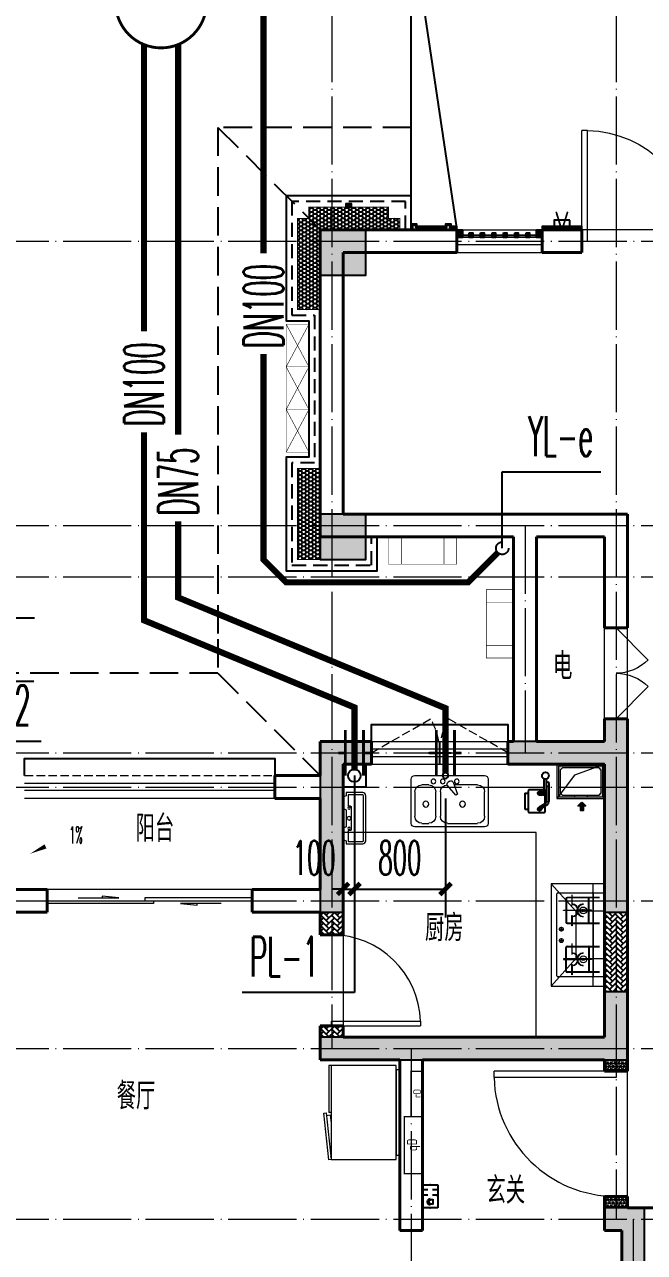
# Model space of a CAD drawing. Extents: x 27938 to 650306, y -92720 to 1524912.
# Drawn here: x 279217 to 284667, y 679264 to 690062 of the extents above; entities that cross this region are included whole.
import ezdxf
from ezdxf.enums import TextEntityAlignment as Align

# ---------------------------------------------------------------- set-up
doc = ezdxf.new("R2010")
doc.units = 0
doc.header["$LTSCALE"] = 1000
doc.header["$MEASUREMENT"] = 0
for name, pattern in [('DASH', [0.35, 0.25, -0.1]), ('DOTE', [2.42, 2, -0.2, 0.02, -0.2]), ('HIDDEN', [0.375, 0.25, -0.125])]:
    doc.linetypes.add(name, pattern=pattern)
for name, color, linetype in [('A-EQPM-MECH', 191, 'Continuous'), ('AH-FURNITURE', 1, 'Continuous'), ('COLUMN', 9, 'Continuous'), ('DIM_废水', 3, 'Continuous'), ('DIM_污水', 3, 'Continuous'), ('DIM_雨水', 3, 'Continuous'), ('DIM_餐饮排水', 3, 'Continuous'), ('EQUIP-安防', 3, 'Continuous'), ('EQUIP_污水', 7, 'Continuous'), ('IP-bath&kitchen-JOHNSON', 4, 'Continuous'), ('PIPE-雨水', 4, 'Y'), ('PIPE-餐饮排水', 41, 'P'), ('PUB_TEXT', 4, 'Continuous'), ('TEXT_雨水', 7, 'Continuous'), ('TEXT_餐饮排水', 7, 'Continuous'), ('TWT_DIM', 3, 'Continuous'), ('VALVE_污水', 7, 'Continuous'), ('VPIPE-雨水', 4, 'DASH'), ('VPIPE-餐饮排水', 41, 'P'), ('保温', 6, 'Continuous'), ('修改标示', 212, 'Continuous'), ('卫生间', 6, 'Continuous'), ('建筑-排气道', 9, 'Continuous'), ('机电标识类', 1, 'Continuous'), ('看线', 251, 'Continuous'), ('立面', 73, 'Continuous'), ('立面-看线', 251, 'Continuous'), ('设备', 253, 'Continuous'), ('铝合金', 144, 'Continuous')]:
    doc.layers.add(name, color=color, linetype=linetype)
for name, color, linetype, lineweight in [('DOTE', 19, 'DOTE', 9), ('EQUIP-消防', 3, 'Continuous', 20), ('LVTRY', 1, 'Continuous', 13), ('PUB_HATCH', 8, 'Continuous', 9), ('WALL', 9, 'Continuous', 40), ('WINDOW', 8, 'Continuous', 15), ('平面-排水沟', 86, 'Continuous', 15), ('平面-栏杆', 135, 'Continuous', 15), ('平面-看线', 45, 'Continuous', 15), ('平面-空调室内机', 176, 'Continuous', 9), ('平面-空调预留孔', 173, 'Continuous', 15), ('空调', 76, 'Continuous', 13), ('立面-洞口示意', 152, 'Continuous', 13)]:
    doc.layers.add(name, color=color, linetype=linetype, lineweight=lineweight)
doc.styles.add('_TCH_DIM', font='SIMPLEX.shx', dxfattribs={"width": 0.6, "oblique": 10, "bigfont": 'hztxt.shx'})
doc.styles.add('_TCH_DIM_T3', font='SIMPLEX.shx', dxfattribs={"width": 0.494118, "bigfont": 'GBCBIG.shx'})
doc.styles.add('_TEL_DIM', font='SIMPLEX', dxfattribs={"width": 0.8, "height": 3.5, "bigfont": 'HZTXT'})
doc.styles.add('_TWT_PIPEDN', font='SIMPLEX.shx', dxfattribs={"width": 0.6, "oblique": 10, "height": 3, "bigfont": 'HZTXT.shx'})
doc.styles.add('_TWT_SERIAL', font='simplex.shx', dxfattribs={"width": 0.6, "oblique": 10, "height": 3, "bigfont": 'aadri.shx'})
doc.styles.add('DIM_FONT', font='SIMPLEX.shx', dxfattribs={"width": 0.56})
doc.styles.get("Standard").update_dxf_attribs({"font": 'gbenor.shx', "bigfont": 'gbcbig.shx'})
doc.styles.add('房间名称', font='TSSDENG', dxfattribs={"width": 0.8, "bigfont": 'HZTXT'})
doc.linetypes.add('P', pattern='A,3,-0.2,["P",Standard,S=0.25,R=0,X=-0.1,Y=-0.115],-0.2', length=3.4)
doc.linetypes.add('Y', pattern='A,3,-0.2,["Y",Standard,S=0.25,R=0,X=-0.1,Y=-0.115],-0.2', length=3.4)
doc.dimstyles.new('_TWT_ARCH&&100', dxfattribs={"dimtxt": 297.5, "dimasz": 100, "dimexe": 250, "dimexo": 300, "dimgap": 126.25, "dimtad": 1, "dimdec": 0, "dimzin": 0, "dimdsep": 46, "dimtxsty": '_TCH_DIM_T3', "dimblk": 'ARCHTICK', "dimcen": 0.09, "dimclrt": 7, "dimazin": 2, "dimtfac": 1, "dimtdec": 0, "dimtix": 1, "dimtmove": 2, "dimatfit": 3, "dimfxl": 1, "dimtolj": 1, "dimtzin": 0, "dimarcsym": 0})

# ---------------------------------------------------------------- blocks, each defined once
blk = doc.blocks.new('rtyg7uyhg')
at = {"layer": 'LVTRY', "color": 0}
for p, q in [((194235, 45489), (193621, 45489)), ((193590, 45458), (193590, 45069)), ((193682, 45407), (193888, 45407)), ((193896, 45430), (193858, 45326)), ((193875, 45316), (193946, 45401)), ((193926, 45440), (193940, 45432)), ((194112, 45407), (194173, 45407)), ((194265, 45069), (194265, 45458)), ((193621, 45131), (193621, 45346)), ((193858, 45326), (193875, 45316)), ((194010, 45346), (194010, 45131)), ((194051, 45131), (194051, 45346)), ((194235, 45346), (194235, 45131)), ((193621, 45039), (194235, 45039)), ((193948, 45069), (193682, 45069)), ((194173, 45069), (194112, 45069))]:
    blk.add_line(p, q, dxfattribs=at)
for centre, radius in [((193866, 45438), 20.5), ((193989, 45438), 20.5), ((194071, 45438), 20.5), ((193815, 45238), 25.6), ((194137, 45238), 25.6)]:
    blk.add_circle(centre, radius, dxfattribs=at)
for centre, radius, start, end in [((193621, 45458), 30.7, 90, 180), ((194235, 45458), 30.7, 360, 90), ((193682, 45346), 61.4, 90, 180), ((193916, 45423), 20.5, 60, 159.4623), ((193930, 45414), 20.5, 320.5377, 60), ((193948, 45346), 61.4, 360, 90), ((194112, 45346), 61.4, 90, 180), ((194173, 45346), 61.4, 360, 90), ((193621, 45069), 30.7, 180, 270), ((193682, 45131), 61.4, 180, 270), ((193948, 45131), 61.4, 270, 360), ((194112, 45131), 61.4, 180, 270), ((194173, 45131), 61.4, 270, 360), ((194235, 45069), 30.7, 270, 360)]:
    blk.add_arc(centre, radius, start, end, dxfattribs=at)
at = {"layer": 'LVTRY', "color": 0, "style": 'DIM_FONT', "width": 0.8, "flags": 9}
for tag in ['YSIZE', 'XSIZE']:
    blk.add_attdef(tag, (193928, 45488), '', height=0.5, rotation=90, dxfattribs=at)
blk = doc.blocks.new('A-Kitchen-7')
at = {"layer": 'LVTRY', "color": 0}
for p, q in [((-519, 780), (-7, 834)), ((-4, 811), (-515, 756)), ((-7, 834), (-4, 811)), ((-515, 756), (-519, 780)), ((515, 756), (-515, 756)), ((-515, 756), (-515, 40)), ((-486, 761), (-485, 756)), ((-29, 767), (-112, 756)), ((-29, 767), (-35, 806)), ((515, 780), (0, 780)), ((0, 756), (0, 780)), ((515, 756), (515, 780)), ((515, 40), (515, 756)), ((-515, 40), (515, 40))]:
    blk.add_line(p, q, dxfattribs=at)
blk.add_lwpolyline([(-469, 40), (-469, 0), (469, 0), (469, 40)], close=True, dxfattribs=at)
blk = doc.blocks.new('A$C60D053AF')
at = {"layer": 'AH-FURNITURE', "color": 0}
for p, q in [((233, -90), (128, -90)), ((193, -71), (328, -71)), ((193, -91), (328, -91)), ((342, -97), (370, -143)), ((356, -83), (384, -129)), ((233, -110), (128, -110)), ((245, -129), (245, -122)), ((265, -129), (265, -122)), ((255, -281), (255, -251)), ((255, -281), (393, -281)), ((393, -281), (393, -251))]:
    blk.add_line(p, q, dxfattribs=at)
for points in [[(170, -68, 1), (170, -94), (193, -94), (193, -68)], [(234, -251), (414, -251, 0.414214), (424, -241), (424, -111, 0.414214), (414, -101), (234, -101, 0.414214), (224, -111), (224, -241, 0.414214)], [(268, -122), (268, -107, 0.414214), (248, -87), (233, -87), (233, -113), (242, -113), (242, -122)], [(242, -152, 1), (268, -152), (268, -129), (242, -129)], [(384, -161, 1), (402, -143), (386, -127), (368, -145)]]:
    blk.add_lwpolyline(points, format="xyb", close=True, dxfattribs=at)
for centre, radius in [((100, -100), 30), ((255, -152), 15), ((255, -152), 10), ((393, -152), 15), ((393, -152), 10)]:
    blk.add_circle(centre, radius, dxfattribs=at)
for radius in [40, 20]:
    blk.add_arc((328, -111), radius, 45, 90, dxfattribs=at)
blk = doc.blocks.new('FRSDFDGDGDRGDR')
at = {"layer": '平面-空调预留孔', "color": 0}
for p, q in [((699612, 775044), (699612, 775441)), ((699619, 775448), (699746, 775448)), ((699746, 775448), (699746, 775355)), ((699720, 775342), (699720, 775143)), ((699727, 775349), (699740, 775349)), ((699727, 775136), (699740, 775136)), ((699746, 775130), (699746, 775037)), ((699746, 775037), (699619, 775037))]:
    blk.add_line(p, q, dxfattribs=at)
blk.add_lwpolyline([(699766, 775167), (699793, 775154), (699793, 775057), (699766, 775044), (699766, 775018), (699619, 775018, -0.414214), (699593, 775044), (699593, 775441, -0.414214), (699619, 775468), (699766, 775468), (699766, 775441), (699793, 775428), (699793, 775332), (699766, 775318)], format="xyb", close=True, dxfattribs=at)
for centre, radius in [((699740, 775332), 10.6), ((699740, 775243), 15.8), ((699740, 775154), 10.6)]:
    blk.add_circle(centre, radius, dxfattribs=at)
for centre, start, end in [((699619, 775441), 90, 180), ((699727, 775342), 90, 180), ((699740, 775355), 270, 360), ((699727, 775143), 180, 270), ((699740, 775130), 0, 90), ((699619, 775044), 180, 270)]:
    blk.add_arc(centre, 6.6, start, end, dxfattribs=at)
blk = doc.blocks.new('*U41')
h = blk.add_hatch(color=0)
h.set_gradient(color1=(0, 0, 255), rotation=180, tint=1)
h.paths.add_polyline_path([(0, 0), (-6.35, -6.35), (-6.35, -2.159), (-15, -2.159), (-15, 2.159), (-6.35, 2.159), (-6.35, 6.35)])
at = {"color": 0, "linetype": 'Continuous'}
blk.add_lwpolyline([(0, 0), (-6.35, -6.35), (-6.35, -2.159), (-15, -2.159), (-15, 2.159), (-6.35, 2.159), (-6.35, 6.35)], close=True, dxfattribs=at)
blk = doc.blocks.new('sgrsefv')
at = {"layer": 'PUB_HATCH'}
blk.add_hatch(color=0, dxfattribs=at).paths.add_polyline_path([(1112933, 840916), (1112933, 840646), (1113073, 840646), (1113073, 840661), (1112968, 840661), (1112948, 840681), (1112948, 840881), (1112968, 840901), (1113288, 840901), (1113308, 840881), (1113308, 840681), (1113288, 840661), (1113183, 840661), (1113183, 840646), (1113323, 840646), (1113323, 840916)])
at = {"layer": 'LVTRY', "color": 0}
for p, q in [((1113073, 840661), (1113073, 840646)), ((1113183, 840661), (1113183, 840646))]:
    blk.add_line(p, q, dxfattribs=at)
for points in [[(1112918, 840931), (1113338, 840931), (1113338, 840631), (1112918, 840631)], [(1112933, 840916), (1113323, 840916), (1113323, 840646), (1112933, 840646)], [(1113288, 840661), (1112968, 840661), (1112948, 840681), (1112948, 840881), (1112968, 840901), (1113288, 840901), (1113308, 840881), (1113308, 840681), (1113288, 840661)]]:
    blk.add_lwpolyline(points, close=True, dxfattribs=at)
at = {"layer": '立面-洞口示意', "color": 0}
blk.add_lwpolyline([(1112918, 840931), (1113182, 840837), (1113338, 840631)], dxfattribs=at)
at = {"layer": '建筑-排气道', "color": 8, "xscale": -5, "yscale": 5, "zscale": 5, "rotation": 270}
blk.add_blockref('*U41', (1113118, 840599), dxfattribs=at)
blk = doc.blocks.new('GDGDGDRGDG')
at = {"layer": 'IP-bath&kitchen-JOHNSON', "color": 0}
blk.add_lwpolyline([(500282, 526348), (500282, 526148), (500082, 526148)], dxfattribs=at)
at = {"layer": 'LVTRY', "color": 0}
for p, q in [((502128, 525056), (501912, 525298)), ((502382, 525298), (501912, 525298)), ((501912, 525298), (501912, 524398)), ((502282, 524398), (502282, 525298)), ((501962, 524488), (501962, 525208)), ((501972, 525218), (502372, 525218)), ((502042, 525168), (502042, 524958)), ((502047, 525168), (502047, 524958)), ((502337, 525178), (502052, 525178)), ((502337, 525173), (502052, 525173)), ((502093, 525198), (502093, 525108)), ((502097, 525198), (502093, 525198)), ((502097, 525108), (502097, 525198)), ((502242, 524958), (502242, 525168)), ((502247, 524958), (502247, 525168)), ((502282, 525208), (502282, 524488)), ((502022, 525066), (502150, 525066)), ((502022, 525061), (502022, 525066)), ((502150, 525061), (502022, 525061)), ((502093, 525108), (502097, 525108)), ((502382, 525056), (502128, 525056)), ((502128, 525056), (502128, 524640)), ((502267, 525066), (502140, 525066)), ((502140, 525066), (502140, 525061)), ((502140, 525061), (502267, 525061)), ((502150, 525066), (502150, 525061)), ((502267, 525061), (502267, 525066)), ((502282, 524640), (502282, 525056)), ((502002, 524879), (502002, 524918)), ((502052, 524953), (502337, 524953)), ((502052, 524948), (502337, 524948)), ((502093, 524928), (502093, 525018)), ((502093, 525018), (502097, 525018)), ((502097, 524928), (502093, 524928)), ((502097, 525018), (502097, 524928)), ((501983, 524898), (502022, 524898)), ((502002, 524779), (502002, 524818)), ((501983, 524798), (502022, 524798)), ((502042, 524528), (502042, 524738)), ((502047, 524528), (502047, 524738)), ((502052, 524748), (502337, 524748)), ((502052, 524743), (502337, 524743)), ((502093, 524768), (502093, 524678)), ((502097, 524768), (502093, 524768)), ((502097, 524678), (502097, 524768)), ((502242, 524738), (502242, 524528)), ((502247, 524738), (502247, 524528)), ((501912, 524398), (502128, 524640)), ((502150, 524636), (502022, 524636)), ((502022, 524636), (502022, 524631)), ((502022, 524631), (502150, 524631)), ((502093, 524678), (502097, 524678)), ((502128, 524640), (502382, 524640)), ((502140, 524631), (502140, 524636)), ((502140, 524636), (502267, 524636)), ((502267, 524631), (502140, 524631)), ((502150, 524631), (502150, 524636)), ((502267, 524636), (502267, 524631)), ((502337, 524523), (502052, 524523)), ((502337, 524518), (502052, 524518)), ((502093, 524498), (502093, 524588)), ((502093, 524588), (502097, 524588)), ((502097, 524498), (502093, 524498)), ((502097, 524588), (502097, 524498)), ((501912, 524398), (502382, 524398)), ((502372, 524478), (501972, 524478))]:
    blk.add_line(p, q, dxfattribs=at)
blk.add_lwpolyline([(501782, 523948), (501782, 525748), (500082, 525748)], dxfattribs=at)
for centre, radius in [((502195, 525063), 29.7), ((502195, 525063), 11.7), ((502002, 524898), 17), ((502002, 524798), 17), ((502195, 524633), 29.7), ((502195, 524633), 11.7)]:
    blk.add_circle(centre, radius, dxfattribs=at)
for centre, radius, start, end in [((501972, 525208), 10, 90, 180), ((502052, 525168), 10, 90, 180), ((502052, 525168), 5, 90, 180), ((502237, 525168), 10, 0, 90), ((502237, 525168), 5, 0, 90), ((502272, 525208), 10, 0, 90), ((502095, 525063), 56.7, 2.2742, 87.7258), ((502095, 525063), 52.2, 2.4704, 87.5296), ((502095, 525063), 56.7, 272.2742, 357.7258), ((502095, 525063), 52.2, 272.4704, 357.5296), ((502195, 525063), 56.7, 92.2742, 177.7258), ((502195, 525063), 56.7, 182.2742, 267.7258), ((502195, 525063), 52.2, 92.4704, 177.5296), ((502195, 525063), 52.2, 182.4704, 267.5296), ((502052, 524958), 10, 180, 270), ((502052, 524958), 5, 180, 270), ((502237, 524958), 5, 270, 0), ((502237, 524958), 10, 270, 0), ((502052, 524738), 10, 90, 180), ((502052, 524738), 5, 90, 180), ((502237, 524738), 10, 0, 90), ((502237, 524738), 5, 0, 90), ((502095, 524633), 56.7, 2.2742, 87.7258), ((502095, 524633), 52.2, 2.4704, 87.5296), ((502095, 524633), 56.7, 272.2742, 357.7258), ((502095, 524633), 52.2, 272.4704, 357.5296), ((502195, 524633), 56.7, 92.2742, 177.7258), ((502195, 524633), 56.7, 182.2742, 267.7258), ((502195, 524633), 52.2, 92.4704, 177.5296), ((502195, 524633), 52.2, 182.4704, 267.5296), ((501972, 524488), 10, 180, 270), ((502052, 524528), 10, 180, 270), ((502052, 524528), 5, 180, 270), ((502237, 524528), 5, 270, 0), ((502237, 524528), 10, 270, 0), ((502272, 524488), 10, 270, 0)]:
    blk.add_arc(centre, radius, start, end, dxfattribs=at)
at = {"color": 8, "xscale": -1}
for name, p in [('sgrsefv', (1615301, -314583)), ('rtyg7uyhg', (694948, 480760)), ('FRSDFDGDGDRGDR', (1199875, -249369))]:
    blk.add_blockref(name, p, dxfattribs=at)
at = {"color": 8, "rotation": 270}
blk.add_blockref('A$C60D053AF', (501962, 526348), dxfattribs=at)
at = {"layer": 'LVTRY', "color": 8, "extrusion": (0, 0, -1), "xscale": -0.7999999999883585, "yscale": 0.7999999999883585, "zscale": -0.7999999999883585, "rotation": 270}
blk.add_blockref('A-Kitchen-7', (-500582, 523286), dxfattribs=at)
blk = doc.blocks.new('gdfgdgdgr')
at = {"layer": 'PUB_HATCH'}
for points in [[(488627, 530414), (489477, 530414), (489477, 529114), (489677, 529114), (489677, 530814), (489477, 530814), (489477, 530614), (488627, 530614)], [(487427, 530414), (487427, 530614), (486977, 530614), (486977, 529114), (487177, 529114), (487177, 530414)], [(489677, 527814), (489677, 528414), (489477, 528414), (489477, 528014), (486977, 528014), (486977, 527814)], [(489827, 526514), (489477, 526514), (489477, 526314), (489627, 526314), (489627, 524214), (490027, 524214), (490027, 524414), (489827, 524414)]]:
    blk.add_hatch(color=256, dxfattribs=at).paths.add_polyline_path(points)
at = {"layer": 'COLUMN', "color": 8}
for p, q in [((489677, 530814), (489477, 530814)), ((489477, 530814), (489477, 530614)), ((489677, 529114), (489677, 530814)), ((487427, 530614), (486977, 530614)), ((486977, 530614), (486977, 529114)), ((487427, 530414), (487427, 530614)), ((489477, 530614), (488627, 530614)), ((488627, 530614), (488627, 530414)), ((487177, 529114), (487177, 530414)), ((487177, 530414), (487427, 530414)), ((488627, 530414), (489477, 530414)), ((489477, 530414), (489477, 529114)), ((486977, 529114), (487177, 529114)), ((489477, 529114), (489677, 529114)), ((489677, 528414), (489477, 528414)), ((489477, 528414), (489477, 528014)), ((489677, 527814), (489677, 528414)), ((489477, 528014), (486977, 528014)), ((486977, 528014), (486977, 527814)), ((486977, 527814), (489677, 527814)), ((489827, 526514), (489477, 526514)), ((489477, 526514), (489477, 526314)), ((489827, 524414), (489827, 526514)), ((489477, 526314), (489627, 526314)), ((489627, 526314), (489627, 524214))]:
    blk.add_line(p, q, dxfattribs=at)
blk = doc.blocks.new('dongkong')
at = {"color": 0}
blk.add_wipeout([(-603756, 210771), (-603756, 210571), (-603836, 210571), (-603836, 210771)], dxfattribs=at)
at = {"layer": '机电标识类', "color": 0, "linetype": 'DASH', "ltscale": 400}
for p, q in [((-603796, 210771), (-603796, 210571)), ((-603896, 210671), (-603696, 210671))]:
    blk.add_line(p, q, dxfattribs=at)
at = {"layer": '空调', "color": 0, "linetype": 'DASH', "const_width": 2}
blk.add_lwpolyline([(-603756, 210771), (-603756, 210571), (-603836, 210571), (-603836, 210771)], close=True, dxfattribs=at)
blk = doc.blocks.new('A$C263B1184')
at = {"layer": '保温', "linetype": 'ByBlock', "ltscale": 10}
h = blk.add_hatch(dxfattribs=at)
h.set_pattern_fill('AR-HBONE', color=251, scale=55)
h.set_pattern_definition([(45, (-1012960.393, -342660.66), (0, 47.4157523), [100.584, -33.528]), (135, (-1012936.685, -342636.954), (3e-15, 47.4157523), [100.584, -33.528])])
h.paths.add_polyline_path([(-3700, 8800), (-3700, 9000), (-3900, 9000), (-3900, 8800)])
h = blk.add_hatch(dxfattribs=at)
h.set_pattern_fill('AR-HBONE', color=251, scale=55)
h.set_pattern_definition([(45, (-503782.47, -516048.46), (0, 47.4157523), [100.584, -33.528]), (135, (-503758.762, -516024.753), (3e-15, 47.4157523), [100.584, -33.528])])
h.paths.add_polyline_path([(-1200, 8300), (-1200, 9000), (-1400, 9000), (-1400, 8300)])
h = blk.add_hatch(dxfattribs=at)
h.set_pattern_fill('AR-HBONE', color=251, scale=55)
h.set_pattern_definition([(45, (-1012960.295, -343660.66), (0, 47.4157523), [100.584, -33.528]), (135, (-1012936.587, -343636.954), (3e-15, 47.4157523), [100.584, -33.528])])
h.paths.add_polyline_path([(-3700, 7900), (-3700, 8000), (-3900, 8000), (-3900, 7900)])
at = {"layer": '保温', "linetype": 'Continuous', "ltscale": 10}
h = blk.add_hatch(dxfattribs=at)
h.set_pattern_fill('HEX', color=251, scale=10, angle=90, style=0)
h.set_pattern_definition([(90, (-503782.47, -517398.46), (-16.49778, 1e-15), [9.525, -19.05]), (210, (-503782.47, -517398.46), (8.24889, -14.2874966), [9.525, -19.05]), (150, (-503782.47, -517388.935), (-8.24889, -14.2874966), [9.525, -19.05])])
h.paths.add_polyline_path([(-1200, 7600), (-1200, 7700), (-1400, 7700), (-1400, 7600)])
h = blk.add_hatch(dxfattribs=at)
h.set_pattern_fill('HEX', color=251, scale=10, angle=90, style=0)
h.set_pattern_definition([(90, (-503782.47, -518598.46), (-16.49778, 1e-15), [9.525, -19.05]), (210, (-503782.47, -518598.46), (8.24889, -14.2874966), [9.525, -19.05]), (150, (-503782.47, -518588.935), (-8.24889, -14.2874966), [9.525, -19.05])])
h.paths.add_polyline_path([(-1200, 6400), (-1200, 6500), (-1400, 6500), (-1400, 6400)])
blk = doc.blocks.new('A$C341176C1')
at = {"layer": '设备', "color": 0, "const_width": 5}
blk.add_lwpolyline([(-240, -200), (0, -200), (0, -800), (-240, -800)], close=True, dxfattribs=at)
for points in [[(-240, -312), (0, -312)], [(-240, -688), (0, -688)]]:
    blk.add_lwpolyline(points, dxfattribs=at)
blk = doc.blocks.new('A$C7D502F78')
at = {"layer": '修改标示', "ltscale": 2}
blk.add_lwpolyline([(-151, 197), (-11, 197), (-11, 142), (-151, 142)], close=True, dxfattribs=at)
at = {"layer": 'PUB_TEXT'}
blk.add_text('V', height=175, dxfattribs=at).set_placement((-147, 99))
blk = doc.blocks.new('GDRDADWDAD')
at = {"layer": 'DOTE', "linetype": 'DOTE', "ltscale": 0.3}
for p, q in [((281917, 690157), (281917, 681057)), ((284417, 690157), (284417, 679557)), ((270117, 688157), (328917, 688157)), ((270117, 685657), (328917, 685657)), ((283617, 685657), (283617, 683657)), ((270117, 685207), (328917, 685207)), ((270117, 683657), (328917, 683657)), ((270117, 683357), (328917, 683357)), ((270117, 682357), (328917, 682357)), ((270117, 681057), (328917, 681057)), ((282617, 681057), (282617, 671157)), ((270117, 679557), (328917, 679557)), ((284567, 679557), (284567, 677457))]:
    blk.add_line(p, q, dxfattribs=at)
blk = doc.blocks.new('HFGHFHF')
at = {"layer": '卫生间', "color": 159, "linetype": 'DASH', "true_color": 0x22346e}
for p, q in [((280917, 689157), (281817, 688257)), ((280917, 684357), (281817, 683457))]:
    blk.add_line(p, q, dxfattribs=at)
blk.add_lwpolyline([(282617, 689157), (280917, 689157), (280917, 684657), (280917, 684657), (280917, 684357), (272917, 684357), (272917, 683357), (271117, 683357), (271117, 673357), (273767, 673357), (273767, 672157), (297867, 672157), (297867, 673357), (299517, 673357)], dxfattribs=at)
blk = doc.blocks.new('$equip$00002628')
at = {"color": 0, "linetype": 'Continuous'}
for p, q in [((-0.625, 0.415), (0.625, 0.415)), ((-0.625, -0.415), (-0.625, 0.415)), ((-0.472, 0.01), (-0.409, 0.01)), ((-0.446, -0.138), (-0.395, 0.058)), ((-0.395, 0.058), (-0.395, 0.058)), ((-0.395, 0.058), (-0.206, 0.058)), ((-0.206, 0.058), (-0.155, -0.138)), ((-0.191, 0.01), (-0.129, 0.01)), ((0.071, 0.129), (0.071, 0.415)), ((0.35, 0.129), (0.35, 0.415)), ((0.625, 0.415), (0.625, -0.415)), ((0.625, -0.415), (-0.625, -0.415)), ((-0.155, -0.138), (-0.446, -0.138)), ((0.071, -0.415), (0.071, -0.129)), ((0.35, -0.415), (0.35, -0.129))]:
    blk.add_line(p, q, dxfattribs=at)
at = {"color": 0, "const_width": 0.05}
blk.add_lwpolyline([(-0.625, 0.415), (0.625, 0.415), (0.625, -0.415), (-0.625, -0.415), (-0.625, 0.415), (0.625, 0.415)], dxfattribs=at)
at = {"color": 0, "linetype": 'Continuous'}
blk.add_arc((-0.3, -0.011), 0.173, 6.98974, 173.01026, dxfattribs=at)
at = {"color": 0}
for p in [(-0.625, 0), (0, 0.415), (0, -0.415), (0.625, 0)]:
    blk.add_point(p, dxfattribs=at)
at = {"color": 0, "style": '_TEL_DIM', "flags": 1}
blk.add_attdef('A', text='', height=0.000025, dxfattribs=at).set_placement((0, 0), align=Align.MIDDLE_CENTER)
blk = doc.blocks.new('GDGRDGDRGDFD')
at = {"layer": 'EQUIP-消防', "color": 0, "const_width": 12.8}
blk.add_lwpolyline([(136867, 335508), (136367, 335508), (136367, 335348), (136867, 335348)], close=True, dxfattribs=at)
at = {"layer": 'PUB_TEXT', "color": 0, "style": '房间名称', "width": 0.8}
blk.add_text('qD', height=90, dxfattribs=at).set_placement((136565, 335396))
blk = doc.blocks.new('FSFSFSFSEG')
at = {"layer": 'EQUIP-消防', "color": 0, "const_width": 12.8}
blk.add_lwpolyline([(136867, 335153), (136467, 335153), (136467, 335053), (136867, 335053)], close=True, dxfattribs=at)
at = {"layer": 'PUB_TEXT', "color": 0, "style": '房间名称', "width": 0.8}
blk.add_text('rD', height=64.8, dxfattribs=at).set_placement((136634, 335069))
blk = doc.blocks.new('HFHFHTFCD')
at = {"color": 8, "rotation": 90}
for name, p in [('FSFSFSFSEG', (617769, 235157)), ('GDGRDGDRGDFD', (618064, 234757))]:
    blk.add_blockref(name, p, dxfattribs=at)
at = {"layer": 'EQUIP-安防', "color": 8, "xscale": 160, "yscale": 160, "zscale": 160, "rotation": 90}
blk.add_blockref('$equip$00002628', (282783, 370924), dxfattribs=at)
blk = doc.blocks.new('A$C028C60F5')
at = {"color": 0}
blk.add_lwpolyline([(400, 0), (0, 0), (0, -400), (400, -400)], close=True, dxfattribs=at)
at = {"layer": 'PUB_HATCH', "color": 0}
blk.add_solid([(0, -400), (400, -400), (0, 0), (400, 0)], dxfattribs=at)
blk = doc.blocks.new('A$C3EFA6995')
at = {"color": 8}
for p in [(9700, 100), (9700, -2400), (15900, -2400)]:
    blk.add_blockref('A$C028C60F5', p, dxfattribs=at)
at = {"color": 8, "xscale": -1}
blk.add_blockref('A$C028C60F5', (16300, 100), dxfattribs=at)
blk = doc.blocks.new('_ArchTick')
at = {"color": 0, "linetype": 'ByBlock', "const_width": 0.4}
blk.add_lwpolyline([(-0.5, -0.5), (0.5, 0.5)], dxfattribs=at)
blk = doc.blocks.new('*D241')
at = {"layer": 'Defpoints', "color": 0}
for p in [(282017, 683557), (282117, 683557), (282117, 682460)]:
    blk.add_point(p, dxfattribs=at)
at = {"layer": 'TWT_DIM', "color": 0, "lineweight": -2}
for p, q in [((282017, 683257), (282017, 682210)), ((282117, 683257), (282117, 682210)), ((282017, 682460), (281917, 682460)), ((282017, 682460), (282117, 682460)), ((282117, 682460), (282217, 682460))]:
    blk.add_line(p, q, dxfattribs=at)
at = {"layer": 'TWT_DIM', "color": 0, "lineweight": -2, "xscale": 100, "yscale": 100, "zscale": 100}
for p, rotation in [((282017, 682460), 0.0001195934721653913), ((282117, 682460), 180.0001195934722)]:
    blk.add_blockref('_ArchTick', p, dxfattribs=dict(at, rotation=rotation))
at = {"layer": 'TWT_DIM', "color": 7, "insert": (281763, 682735), "char_height": 297.5, "attachment_point": 5, "rotation": 0.0001, "style": '_TCH_DIM_T3'}
blk.add_mtext('\\A1;100', dxfattribs=at)
blk = doc.blocks.new('*D242')
at = {"layer": 'Defpoints', "color": 0}
for p in [(282117, 683557), (282917, 683557), (282917, 682460)]:
    blk.add_point(p, dxfattribs=at)
at = {"layer": 'TWT_DIM', "color": 0, "lineweight": -2}
for p, q in [((282117, 683257), (282117, 682210)), ((282917, 683257), (282917, 682210)), ((282117, 682460), (282917, 682460))]:
    blk.add_line(p, q, dxfattribs=at)
at = {"layer": 'TWT_DIM', "color": 0, "lineweight": -2, "xscale": 100, "yscale": 100, "zscale": 100}
for p, rotation in [((282117, 682460), 180.0001195934752), ((282917, 682460), 0.0001195934752698143)]:
    blk.add_blockref('_ArchTick', p, dxfattribs=dict(at, rotation=rotation))
at = {"layer": 'TWT_DIM', "color": 7, "insert": (282517, 682735), "char_height": 297.5, "attachment_point": 5, "rotation": 0.0001, "style": '_TCH_DIM_T3'}
blk.add_mtext('\\A1;800', dxfattribs=at)
blk = doc.blocks.new('$DorLib2D$00000131')
at = {"color": 0, "linetype": 'Continuous'}
for p, q in [((0.15, 0.125), (0.2319, 0.1973)), ((0.2319, 0.1973), (0.2319, 0.125)), ((-0.5, 0.125), (-0.5, 0)), ((0.0192, 0.125), (-0.5, 0.125)), ((0.0192, 0), (0.0192, 0.125)), ((0.35, 0.125), (0.15, 0.125)), ((-0.5, 0), (0.0192, 0)), ((-0.024, 0), (0.5, 0)), ((-0.024, -0.125), (-0.024, 0)), ((0.5, 0), (0.5, -0.125)), ((-0.35, -0.125), (-0.15, -0.125)), ((-0.2319, -0.1973), (-0.2319, -0.125)), ((-0.15, -0.125), (-0.2319, -0.1973)), ((0.5, -0.125), (-0.024, -0.125))]:
    blk.add_line(p, q, dxfattribs=at)
blk = doc.blocks.new('$WINLIB2D$00000001')
at = {"color": 0}
for points in [[(-0.5, 0.5), (-0.5, -0.5)], [(-0.5, 0.5), (0.5, 0.5)], [(0.5, -0.5), (0.5, 0.5)], [(0.5, 0.1667), (-0.5, 0.1667)], [(0.5, -0.1667), (-0.5, -0.1667)], [(-0.5, -0.5), (0.5, -0.5)]]:
    blk.add_lwpolyline(points, dxfattribs=at)
blk = doc.blocks.new('$DorLib2D$00000001')
for p, q in [((0.45, 0.975), (0.5, 0.975)), ((0.45, 0), (0.45, 0.975)), ((0.5, 0), (0.5, 0.975)), ((0.5, 0), (0.45, 0))]:
    blk.add_line(p, q)
at = {"lineweight": 13}
blk.add_arc((0.475, 0), 0.975, 91.46928, 180, dxfattribs=at)
blk = doc.blocks.new('$DorLib2D$00000002')
for p, q in [((-0.5, 0), (-0.5, 0.4875)), ((-0.475, 0.4875), (-0.5, 0.4875)), ((-0.475, 0), (-0.475, 0.4875)), ((0.475, 0), (0.475, 0.4875)), ((0.475, 0.4875), (0.5, 0.4875)), ((0.5, 0), (0.5, 0.4875)), ((-0.5, 0), (-0.475, 0)), ((0.5, 0), (0.475, 0))]:
    blk.add_line(p, q)
at = {"lineweight": 13}
for centre, start, end in [((-0.4875, 0), 0, 88.5307), ((0.4875, 0), 91.4693, 180)]:
    blk.add_arc(centre, 0.4875, start, end, dxfattribs=at)
blk = doc.blocks.new('$DorLib2D$00000116')
at = {"color": 0}
for p, q in [((-0.5, 0), (-0.146, 0.354)), ((0.5, 0), (0.146, 0.354))]:
    blk.add_line(p, q, dxfattribs=at)
for centre, start, end in [((-0.5, 0), 0, 45), ((0.5, 0), 135, 180)]:
    blk.add_arc(centre, 0.5, start, end, dxfattribs=at)
blk = doc.blocks.new('$TwtSys$00000147')
blk.add_circle((0, 0, 0), 25)
blk = doc.blocks.new('$VALVE$00000553')
at = {"const_width": 30}
for points in [[(0, 100), (0, 175)], [(0, 100), (-250, 100), (-250, 100)], [(0, 100), (250, 100), (250, 100)], [(-250, -100), (-250, -100), (0, -100)], [(250, -100), (250, -100), (0, -100)], [(0, -175), (0, -100)]]:
    blk.add_lwpolyline(points, dxfattribs=at)

msp = doc.modelspace()

# ---------------------------------------------------------------- hatches: boundary and pattern name
at = {"layer": 'PIPE-雨水'}
for points in [[(281316.6, 685357.2), (281289.1, 685357.2), (281289.1, 685345.8)], [(281316.6, 685357.2), (281297.1, 685337.7), (281289.1, 685345.8)], [(281516.6, 685157.2), (281497.1, 685137.7), (281505.2, 685129.7)], [(281516.6, 685157.2), (281516.6, 685129.7), (281505.2, 685129.7)], [(283116.6, 685157.2), (283136, 685137.7), (283128, 685129.7)], [(283116.6, 685157.2), (283116.6, 685129.7), (283128, 685129.7)]]:
    msp.add_hatch(color=256, dxfattribs=at).paths.add_polyline_path(points)
at = {"layer": 'PIPE-餐饮排水'}
for points in [[(280566.6, 685023.9), (280556.1, 684998.5), (280539.1, 685005.6)], [(280566.6, 685023.9), (280539.1, 685023.9), (280539.1, 685005.6)], [(280266.6, 684823.5), (280256.1, 684798.1), (280239.1, 684805.1)], [(280266.6, 684823.5), (280239.1, 684823.5), (280239.1, 684805.1)], [(282116.6, 684057.2), (282127.2, 684082.6), (282144.1, 684075.5)], [(282116.6, 684057.2), (282144.1, 684057.2), (282144.1, 684075.5)], [(282916.6, 684050.5), (282927.2, 684075.9), (282944.1, 684068.9)], [(282916.6, 684050.5), (282944.1, 684050.5), (282944.1, 684068.9)]]:
    msp.add_hatch(color=256, dxfattribs=at).paths.add_polyline_path(points)
at = {"layer": '立面'}
h = msp.add_hatch(dxfattribs=at)
h.set_pattern_fill('ANSI31', color=8, scale=2)
h.set_pattern_definition([(45, (-606233.452, -107108.3295), (-2.24506403, 2.24506403), [])])
h.paths.add_polyline_path([(282041.8, 688457.2), (282091.8, 688457.2), (282091.8, 688487.2), (282041.8, 688487.2)])
h = msp.add_hatch(dxfattribs=at)
h.set_pattern_fill('ANSI31', color=8, scale=2)
h.set_pattern_definition([(45, (-418225.7032, -266823.1597), (-2.24506403, 2.24506403), [])])
h.paths.add_polyline_path([(282616.8, 688257.3), (283016.5, 688257.3), (283016.5, 688287.3), (282966.5, 688287.3), (282966.5, 688307.4), (282916.5, 688307.4), (282916.5, 688287.4), (282666.7, 688287.1), (282666.5, 688307.4), (282616.8, 688307.4)])
h.paths.add_polyline_path([(282626.8, 688257.3), (283006.5, 688257.3), (283006.5, 688277.3), (282956.5, 688277.3), (282956.5, 688297.4), (282926.5, 688297.4), (282926.5, 688277.4), (282656.8, 688277.1), (282656.6, 688297.4), (282626.8, 688297.4)])
h = msp.add_hatch(dxfattribs=at)
h.set_pattern_fill('ANSI31', color=8, scale=2)
h.set_pattern_definition([(45, (-418285.939, -266823.342), (-2.24506403, 2.24506403), [])])
h.paths.add_polyline_path([(283016.5, 688257.2), (283066.5, 688257.2), (283066.5, 688190.5), (283016.5, 688190.5)])
h = msp.add_hatch(dxfattribs=at)
h.set_pattern_fill('ANSI31', color=8, scale=2)
h.set_pattern_definition([(45, (-418175.9383, -266823.3426), (-2.24506403, 2.24506403), [])])
h.paths.add_polyline_path([(283126.5, 688230.2), (283156.5, 688230.2), (283156.5, 688190.5), (283126.5, 688190.5)])
h = msp.add_hatch(dxfattribs=at)
h.set_pattern_fill('ANSI31', color=8, scale=2)
h.set_pattern_definition([(45, (-418075.9383, -266823.3435), (-2.24506403, 2.24506403), [])])
h.paths.add_polyline_path([(283226.5, 688230.2), (283256.5, 688230.2), (283256.5, 688190.5), (283226.5, 688190.5)])
h = msp.add_hatch(dxfattribs=at)
h.set_pattern_fill('ANSI31', color=8, scale=2)
h.set_pattern_definition([(45, (-417975.9383, -266823.3444), (-2.24506403, 2.24506403), [])])
h.paths.add_polyline_path([(283326.5, 688230.2), (283356.5, 688230.2), (283356.5, 688190.5), (283326.5, 688190.5)])
h = msp.add_hatch(dxfattribs=at)
h.set_pattern_fill('ANSI31', color=8, scale=2)
h.set_pattern_definition([(45, (-417875.9383, -266823.3454), (-2.24506403, 2.24506403), [])])
h.paths.add_polyline_path([(283426.5, 688230.2), (283456.5, 688230.2), (283456.5, 688190.5), (283426.5, 688190.5)])
h = msp.add_hatch(dxfattribs=at)
h.set_pattern_fill('ANSI31', color=8, scale=2)
h.set_pattern_definition([(45, (-417775.9383, -266823.3463), (-2.24506403, 2.24506403), [])])
h.paths.add_polyline_path([(283526.5, 688230.2), (283556.5, 688230.2), (283556.5, 688190.5), (283526.5, 688190.5)])
h = msp.add_hatch(dxfattribs=at)
h.set_pattern_fill('ANSI31', color=8, scale=2)
h.set_pattern_definition([(45, (-417675.9383, -266823.3472), (-2.24506403, 2.24506403), [])])
h.paths.add_polyline_path([(283626.5, 688230.2), (283656.5, 688230.2), (283656.5, 688190.5), (283626.5, 688190.5)])
h = msp.add_hatch(dxfattribs=at)
h.set_pattern_fill('ANSI31', color=8, scale=2)
h.set_pattern_definition([(45, (-417585.9357, -266823.3383), (-2.24506403, 2.24506403), [])])
h.paths.add_polyline_path([(283716.5, 688257.2), (283766.5, 688257.2), (283766.5, 688190.5), (283716.5, 688190.5)])
h = msp.add_hatch(dxfattribs=at)
h.set_pattern_fill('ANSI31', color=8, scale=2)
h.set_pattern_definition([(45, (-606433.452, -108177.829), (-2.24506403, 2.24506403), [])])
edge = h.paths.add_edge_path()
edge.add_line((283766.5, 688257.2), (283776.6, 688257.2))
edge.add_line((283776.6, 688257.2), (283776.6, 688277.2))
edge.add_line((283776.6, 688277.2), (284106.6, 688277.2))
edge.add_line((284106.6, 688277.2), (284106.6, 688257.3))
edge.add_line((284106.6, 688257.3), (284116.6, 688257.2))
edge.add_line((284116.6, 688257.2), (284116.6, 688287.2))
edge.add_line((284116.6, 688287.2), (283766.6, 688287.2))
edge.add_line((283766.6, 688287.2), (283766.6, 688257.2))
at = {"layer": '立面-看线'}
h = msp.add_hatch(dxfattribs=at)
h.set_pattern_fill('HONEY', color=8, scale=13)
h.set_pattern_definition([(0, (-147200.637, 156240.446), (30.95625, 17.872595), [20.6375, -41.275]), (120, (-147200.637, 156240.446), (-30.9562463, 17.8726014), [20.6375, -41.275]), (60, (-147200.637, 156240.446), (3.7e-06, 35.7451964), [-41.275, 20.6375])])
h.paths.add_polyline_path([(282416.8, 688357.2), (282416.8, 688457.2), (281716.8, 688457.2), (281716.8, 688357.2), (281616.8, 688357.2), (281616.8, 687557.2), (281816.6, 687557.2), (281816.6, 688257.2), (282515.9, 688257.2), (282515.9, 688357.2)])
h = msp.add_hatch(dxfattribs=at)
h.set_pattern_fill('HONEY', color=8, scale=13)
h.set_pattern_definition([(0, (-147300, 153140.447), (30.95625, 17.872595), [20.6375, -41.275]), (120, (-147300, 153140.447), (-30.9562463, 17.8726014), [20.6375, -41.275]), (60, (-147300, 153140.447), (3.7e-06, 35.7451964), [-41.275, 20.6375])])
h.paths.add_polyline_path([(281816.6, 685557.2), (281816.6, 685557.2), (281816.6, 686157.2), (281617.1, 686157.2), (281617.1, 685357.2), (281816.6, 685357.2)])

# ---------------------------------------------------------------- linework, layer by layer
at = {"color": 8, "const_width": 8}
for points in [[(281816.6, 687557.2), (281616.8, 687557.2), (281616.8, 688357.2), (281716.8, 688357.2), (281716.8, 688457.2), (282006.8, 688457.2), (282006.8, 688457.2), (282126.8, 688457.2), (282126.8, 688457.2), (282416.8, 688457.2), (282416.8, 688357.2), (282516.8, 688357.2), (282516.8, 688257.2)], [(281816.6, 686157.2), (281616.6, 686157.2), (281616.6, 685357.2), (282216.6, 685357.2), (282216.6, 685557.2)]]:
    msp.add_lwpolyline(points, dxfattribs=at)
at = {"layer": 'A-EQPM-MECH', "color": 8}
for points in [[(282616.8, 688257.2), (282616.8, 690957.2), (287616.8, 690957.2), (287616.8, 688257.2)], [(282616.8, 690957.2), (283016.5, 688257.2)]]:
    msp.add_lwpolyline(points, dxfattribs=at)
at = {"layer": 'DIM_废水'}
msp.add_line((278486.6, 684288.4), (279297.3, 684288.4), dxfattribs=at)
at = {"layer": 'DIM_污水'}
msp.add_line((278516.6, 683761.2), (279364, 683761.2), dxfattribs=at)
at = {"layer": 'DIM_雨水'}
for p, q in [((283416.6, 685457.2), (283416.6, 686127.8)), ((283416.6, 686127.8), (284282.9, 686127.8)), ((278486.6, 684843.8), (279303.3, 684843.8))]:
    msp.add_line(p, q, dxfattribs=at)
at = {"layer": 'DIM_雨水', "const_width": 25}
msp.add_lwpolyline([(280816.6, 690257.2, 1), (280016.6, 690257.2, 1)], format="xyb", close=True, dxfattribs=at)
at = {"layer": 'DIM_餐饮排水'}
for p, q in [((282116.6, 683457.2), (282116.6, 681550.1)), ((282116.6, 681550.1), (281128.9, 681550.1))]:
    msp.add_line(p, q, dxfattribs=at)
at = {"layer": 'PIPE-雨水', "const_width": 55}
for points in [[(281317.2, 688051.3), (281317.9, 690857.2)], [(281316.6, 685357.2), (281317, 687165.3)], [(281316.6, 685357.2), (281516.6, 685157.2)], [(283377.7, 685418.3), (283116.6, 685157.2)], [(283116.6, 685157.2), (281516.6, 685157.2)]]:
    msp.add_lwpolyline(points, dxfattribs=at)
at = {"layer": 'PIPE-餐饮排水', "const_width": 55}
for points in [[(280266.6, 689886.4), (280266.6, 687363.2)], [(280566.6, 689886.4), (280566.6, 686455.3)], [(280266.6, 686477.2), (280266.6, 684823.5)], [(280566.6, 685693.6), (280566.6, 685023.9)], [(282916.6, 684050.5), (280566.6, 685023.9)], [(282116.6, 684057.2), (280266.6, 684823.5)], [(282116.6, 683512.2), (282116.6, 684057.2)]]:
    msp.add_lwpolyline(points, dxfattribs=at)
at = {"layer": 'VPIPE-雨水'}
msp.add_circle((283416.6, 685457.2), 55, dxfattribs=at)
at = {"layer": 'VPIPE-餐饮排水'}
msp.add_circle((282116.6, 683457.2), 55, dxfattribs=at)
at = {"layer": 'WALL', "color": 8}
for p, q in [((281816.6, 688257.2), (281816.6, 685557.2)), ((283016.6, 688257.2), (281816.6, 688257.2)), ((283016.6, 688057.2), (283016.6, 688257.2)), ((284116.6, 688257.2), (283766.6, 688257.2)), ((283766.6, 688257.2), (283766.6, 688057.2)), ((284116.6, 688057.2), (284116.6, 688257.2)), ((282016.6, 688057.2), (282016.6, 685757.2)), ((282016.6, 688057.2), (283016.6, 688057.2)), ((283766.6, 688057.2), (284116.6, 688057.2)), ((282016.6, 685757.2), (283616.6, 685757.2)), ((283616.6, 685757.2), (284516.6, 685757.2)), ((284516.6, 684757.2), (284516.6, 685757.2)), ((281816.6, 685557.2), (283516.6, 685557.2)), ((283516.6, 685557.2), (283516.6, 683757.2)), ((283716.6, 685557.2), (283716.6, 683757.2)), ((283716.6, 685557.2), (284316.6, 685557.2)), ((284316.6, 685557.2), (284316.6, 684757.2)), ((284316.6, 684757.2), (284516.6, 684757.2)), ((284516.6, 683957.2), (284316.6, 683957.2)), ((284316.6, 683957.2), (284316.6, 683757.2)), ((284516.6, 683657.2), (284516.6, 683957.2)), ((281816.6, 683757.2), (281816.6, 683457.2)), ((282266.6, 683757.2), (281816.6, 683757.2)), ((282266.6, 683557.2), (282266.6, 683757.2)), ((283516.6, 683757.2), (283466.6, 683757.2)), ((283466.6, 683757.2), (283466.6, 683557.2)), ((284316.6, 683757.2), (283716.6, 683757.2)), ((284516.6, 681057.2), (284516.6, 683657.2)), ((282016.6, 683557.2), (282016.6, 683357.2)), ((282016.6, 683557.2), (282266.6, 683557.2)), ((283466.6, 683557.2), (283616.6, 683557.2)), ((284316.6, 683557.2), (283616.6, 683557.2)), ((284316.6, 681157.2), (284316.6, 683557.2)), ((281816.6, 683457.2), (281416.6, 683457.2)), ((281416.6, 683257.2), (281416.6, 683457.2)), ((282016.6, 683357.2), (282016.6, 682357.2)), ((281816.6, 683257.2), (281416.6, 683257.2)), ((281816.6, 683257.2), (281816.6, 682457.2)), ((279416.6, 682457.2), (278816.6, 682457.2)), ((279416.6, 682257.2), (279416.6, 682457.2)), ((281816.6, 682457.2), (281216.6, 682457.2)), ((281216.6, 682457.2), (281216.6, 682257.2)), ((282016.6, 682057.2), (282016.6, 682357.2)), ((278816.6, 682257.2), (279416.6, 682257.2)), ((281216.6, 682257.2), (281816.6, 682257.2)), ((281816.6, 682257.2), (281816.6, 682057.2)), ((281816.6, 682057.2), (282016.6, 682057.2)), ((282016.6, 681257.2), (281816.6, 681257.2)), ((281816.6, 681257.2), (281816.6, 680957.2)), ((282016.6, 681157.2), (282016.6, 681257.2)), ((282616.6, 681157.2), (282016.6, 681157.2)), ((284316.6, 681157.2), (282616.6, 681157.2)), ((282516.6, 680957.2), (281816.6, 680957.2)), ((282516.6, 680957.2), (282516.6, 679457.2)), ((284316.6, 680957.2), (282716.6, 680957.2)), ((282716.6, 680957.2), (282716.6, 679457.2)), ((284316.6, 680957.2), (284316.6, 680857.2)), ((284516.6, 680857.2), (284516.6, 681057.2)), ((284316.6, 680857.2), (284516.6, 680857.2)), ((284516.6, 679757.2), (284316.6, 679757.2)), ((284316.6, 679757.2), (284316.6, 679457.2)), ((284516.6, 679657.2), (284516.6, 679757.2)), ((284566.6, 679657.2), (284516.6, 679657.2)), ((285266.6, 679657.2), (284566.6, 679657.2)), ((282716.6, 679457.2), (282516.6, 679457.2)), ((284466.6, 679457.2), (284316.6, 679457.2)), ((284466.6, 679457.2), (284466.6, 678157.2))]:
    msp.add_line(p, q, dxfattribs=at)
at = {"layer": 'WINDOW'}
for p, q in [((286116.6, 688257.2), (284116.6, 688257.2)), ((284316.6, 683957.2), (284316.6, 684757.2)), ((284516.6, 683957.2), (284516.6, 684757.2)), ((281216.6, 682457.2), (279416.6, 682457.2)), ((282016.6, 682057.2), (282016.6, 681257.2)), ((284516.6, 679757.2), (284516.6, 680857.2))]:
    msp.add_line(p, q, dxfattribs=at)
at = {"layer": 'WINDOW', "color": 8, "linetype": 'DASH', "ltscale": 0.3}
for points in [[(282266.6, 683657.2), (282786.2, 683957.2, -0.1316523), (282866.6, 683657.2)], [(283464.7, 683657.2), (282945.1, 683957.2, 0.1316523), (282864.7, 683657.2)]]:
    msp.add_lwpolyline(points, format="xyb", dxfattribs=at)
at = {"layer": '平面-排水沟', "color": 8}
msp.add_lwpolyline([(279551.1, 682906.9, 0, 0, 0), (279265, 682770, 0, 40, 0), (279400.3, 682834.8, 0, 0, 0)], format="xyseb", dxfattribs=at)
at = {"layer": '平面-栏杆', "color": 8}
for points in [[(281416.6, 683387.2), (279216.6, 683387.5)], [(281416.6, 683327.2), (279216.6, 683327.5)]]:
    msp.add_lwpolyline(points, dxfattribs=at)
at = {"layer": '平面-看线', "color": 8, "linetype": 'DASH', "ltscale": 0.3}
msp.add_line((279216.6, 683457.5), (281416.6, 683457.2), dxfattribs=at)
at = {"layer": '平面-看线', "color": 8}
msp.add_lwpolyline([(281416.6, 683257.2), (279216.6, 683257.5)], dxfattribs=at)
at = {"layer": '看线', "color": 8}
msp.add_lwpolyline([(282616.8, 688257.2), (282616.8, 688557.2), (281516.8, 688557.2), (281516.8, 687457.2), (281716.6, 687457.2), (281716.6, 686257.2), (281516.6, 686257.2), (281516.6, 685257.2), (282316.6, 685257.2), (282316.6, 685557.2)], dxfattribs=at)
at = {"layer": '看线', "color": 8, "linetype": 'HIDDEN', "ltscale": 0.5}
msp.add_lwpolyline([(282566.8, 688257.2), (282566.8, 688507.2), (281566.8, 688507.2), (281566.8, 687507.2), (281766.6, 687507.2), (281766.6, 686207.2), (281566.6, 686207.2), (281566.6, 685307.2), (282266.6, 685307.2), (282266.6, 685557.2)], dxfattribs=at)
at = {"layer": '看线', "color": 8, "ltscale": 0.5}
msp.add_lwpolyline([(279216.6, 683457.2), (279216.6, 683607.2), (281416.6, 683607.2), (281416.6, 683457.2)], dxfattribs=at)
at = {"layer": '立面', "color": 8}
for p, q in [((283226.5, 688230.2), (283256.5, 688230.2)), ((283226.5, 688190.5), (283226.5, 688230.2)), ((283256.5, 688190.5), (283226.5, 688190.5)), ((283256.5, 688230.2), (283256.5, 688190.5))]:
    msp.add_line(p, q, dxfattribs=at)
for points in [[(282041.8, 688457.2), (282091.8, 688457.2), (282091.8, 688487.2), (282041.8, 688487.2)], [(283016.5, 688257.2), (283066.5, 688257.2), (283066.5, 688190.5), (283016.5, 688190.5)], [(283326.5, 688230.2), (283356.5, 688230.2), (283356.5, 688190.5), (283326.5, 688190.5)], [(283426.5, 688230.2), (283456.5, 688230.2), (283456.5, 688190.5), (283426.5, 688190.5)], [(283526.5, 688230.2), (283556.5, 688230.2), (283556.5, 688190.5), (283526.5, 688190.5)], [(283626.5, 688230.2), (283656.5, 688230.2), (283656.5, 688190.5), (283626.5, 688190.5)], [(283716.5, 688257.2), (283766.5, 688257.2), (283766.5, 688190.5), (283716.5, 688190.5)]]:
    msp.add_lwpolyline(points, close=True, dxfattribs=at)
msp.add_lwpolyline([(283766.5, 688257.2), (283776.6, 688257.2), (283776.6, 688277.2), (284106.6, 688277.2), (284106.6, 688257.3), (284116.6, 688257.2), (284116.6, 688287.2), (283766.6, 688287.2), (283766.6, 688257.2)], dxfattribs=at)
at = {"layer": '设备', "color": 8, "const_width": 5}
for points in [[(281716.6, 687052.2), (281716.6, 687427.2), (281516.6, 687427.2), (281516.6, 687052.2)], [(281716.6, 686677.2), (281716.6, 687052.2), (281516.6, 687052.2), (281516.6, 686677.2)], [(281716.6, 686302.2), (281716.6, 686677.2), (281516.6, 686677.2), (281516.6, 686302.2)]]:
    msp.add_lwpolyline(points, close=True, dxfattribs=at)
for points in [[(281716.6, 687427.2), (281516.6, 687052.2)], [(281516.6, 687427.2), (281716.6, 687052.2)], [(281716.6, 687052.2), (281516.6, 686677.2)], [(281516.6, 687052.2), (281716.6, 686677.2)], [(281716.6, 686677.2), (281516.6, 686302.2)], [(281516.6, 686677.2), (281716.6, 686302.2)]]:
    msp.add_lwpolyline(points, dxfattribs=at)
at = {"layer": '铝合金', "color": 8}
for p, q in [((283066.5, 688210.3), (283126.5, 688210.3)), ((283156.5, 688210.3), (283226.5, 688210.3)), ((283256.5, 688210.3), (283326.5, 688210.3)), ((283356.5, 688210.3), (283426.5, 688210.3)), ((283456.5, 688210.3), (283526.5, 688210.3)), ((283556.5, 688210.3), (283626.5, 688210.3)), ((283656.5, 688210.3), (283716.5, 688210.3))]:
    msp.add_line(p, q, dxfattribs=at)
for points in [[(282041.8, 688457.2), (282091.8, 688457.2), (282091.8, 688487.2), (282041.8, 688487.2)], [(283016.5, 688257.2), (283066.5, 688257.2), (283066.5, 688190.5), (283016.5, 688190.5)], [(283126.5, 688230.2), (283156.5, 688230.2), (283156.5, 688190.5), (283126.5, 688190.5)], [(283226.5, 688230.2), (283256.5, 688230.2), (283256.5, 688190.5), (283226.5, 688190.5)], [(283326.5, 688230.2), (283356.5, 688230.2), (283356.5, 688190.5), (283326.5, 688190.5)], [(283426.5, 688230.2), (283456.5, 688230.2), (283456.5, 688190.5), (283426.5, 688190.5)], [(283526.5, 688230.2), (283556.5, 688230.2), (283556.5, 688190.5), (283526.5, 688190.5)], [(283626.5, 688230.2), (283656.5, 688230.2), (283656.5, 688190.5), (283626.5, 688190.5)], [(283716.5, 688257.2), (283766.5, 688257.2), (283766.5, 688190.5), (283716.5, 688190.5)]]:
    msp.add_lwpolyline(points, close=True, dxfattribs=at)
for points in [[(283016.5, 688257.3), (283016.5, 688287.3), (282966.5, 688287.3), (282966.5, 688307.4), (282916.5, 688307.4), (282916.5, 688287.4), (282666.7, 688287.1), (282666.5, 688307.4), (282616.8, 688307.4), (282616.8, 688257.3)], [(283006.5, 688257.3), (283006.5, 688277.3), (282956.5, 688277.3), (282956.5, 688297.4), (282926.5, 688297.4), (282926.5, 688277.4), (282656.8, 688277.1), (282656.6, 688297.4), (282626.8, 688297.4), (282626.8, 688257.3)], [(283766.5, 688257.2), (283776.6, 688257.2), (283776.6, 688277.2), (284106.6, 688277.2), (284106.6, 688257.3), (284116.6, 688257.2), (284116.6, 688287.2), (283766.6, 688287.2), (283766.6, 688257.2)]]:
    msp.add_lwpolyline(points, dxfattribs=at)

# ---------------------------------------------------------------- block references
at = {"color": 8}
for name, p in [('A$C3EFA6995', (272116.6, 688157.2)), ('A$C341176C1', (283516.6, 685291.7)), ('gdfgdgdgr', (-205160.8, 153143.3)), ('GDGDGDRGDG', (-218065.9, 157208.7)), ('A$C263B1184', (285716.6, 673257.2)), ('HFHFHTFCD', (0, 308833.4))]:
    msp.add_blockref(name, p, dxfattribs=at)
at = {"color": 8, "rotation": 90}
msp.add_blockref('A$C341176C1', (282216.6, 685557.2), dxfattribs=at)
at = {"layer": 'EQUIP_污水', "yscale": -1, "rotation": 180}
msp.add_blockref('$TwtSys$00000147', (282916.6, 683457.2), dxfattribs=at)
at = {"layer": 'VALVE_污水', "xscale": 0.8, "yscale": 0.8, "zscale": 0.8, "rotation": 90}
msp.add_blockref('$VALVE$00000553', (282116.6, 683657.2), dxfattribs=at)
at = {"layer": 'WINDOW'}
for name, p, xscale, yscale, zscale, rotation in [('$DorLib2D$00000002', (285116.6, 688157.2), 2000, -2000, 2000, 180), ('$WINLIB2D$00000001', (283391.6, 688157.2), -750.0034281517146, -200, -750.0034281517146, 180), ('$DorLib2D$00000116', (284416.6, 684357.2), 800, -800, 800, 90.00000000186763), ('$DorLib2D$00000131', (280316.6, 682357.2), -1800, 200, -1800, 180), ('$DorLib2D$00000001', (281916.6, 681657.2), 800, 800, 800, 270), ('$DorLib2D$00000001', (284416.6, 680307.2), 1100, 1100, 1100, 90.00000005858132)]:
    msp.add_blockref(name, p, dxfattribs=dict(at, xscale=xscale, yscale=yscale, zscale=zscale, rotation=rotation))
at = {"layer": '修改标示', "color": 8, "ltscale": 2, "xscale": -1}
msp.add_blockref('A$C7D502F78', (283861, 688144.8), dxfattribs=at)

# ---------------------------------------------------------------- texts
at = {"layer": 'DIM_污水', "color": 7, "style": '_TWT_SERIAL', "width": 0.48}
msp.add_text('WL-2', height=350, dxfattribs=at).set_placement((278644.1, 683901.2))
at = {"layer": 'DIM_雨水', "color": 7, "style": '_TWT_SERIAL', "width": 0.48}
msp.add_text('YL-e', height=350, dxfattribs=at).set_placement((283645.2, 686267.8))
at = {"layer": 'DIM_餐饮排水', "color": 7, "style": '_TWT_SERIAL', "width": 0.48}
msp.add_text('PL-1', height=350, dxfattribs=at).set_placement((281198.9, 681690.1))
at = {"layer": 'PUB_TEXT', "color": 8}
for s, height, p in [('电', 236.3, (283862.8, 684301.9)), ('阳台', 236.31, (280192.2, 682874.5)), ('厨房', 236.31, (282737.2, 682000.9)), ('餐厅', 236.31, (280026.5, 680521.5)), ('玄关', 236.31, (283277.1, 679691.8))]:
    msp.add_text(s, height=height, dxfattribs=at).set_placement(p)
at = {"layer": 'TEXT_雨水', "style": '_TWT_PIPEDN', "width": 0.48}
msp.add_text('DN100', height=350, rotation=89.98676, dxfattribs=at).set_placement((281492, 687215.3))
at = {"layer": 'TEXT_餐饮排水', "style": '_TWT_PIPEDN', "width": 0.48}
for s, p in [('DN100', (280441.6, 686527.2)), ('DN75', (280741.6, 685743.6))]:
    msp.add_text(s, height=350, rotation=90, dxfattribs=at).set_placement(p)
at = {"layer": '平面-排水沟', "color": 8, "style": '_TCH_DIM', "width": 0.423529}
msp.add_text('1%', height=148.75, dxfattribs=at).set_placement((279609.8, 682860.6))

# ---------------------------------------------------------------- dimensions: what is measured, and where the dimension line sits
at = {"layer": 'TWT_DIM'}
dim = msp.add_linear_dim(base=(282116.6, 682460), p1=(282016.6, 683557.2), p2=(282116.6, 683557.2), angle=0.00012, dimstyle='_TWT_ARCH&&100', dxfattribs=at)
dim.commit()
dim.dimension.update_dxf_attribs({"geometry": '*D241', "text_midpoint": (281763.3, 682735), "dimtype": 129})

# ---------------------------------------------------------------- next in the draw order: block references
at = {"layer": '平面-空调室内机', "color": 8, "ltscale": 0.3, "xscale": -1, "rotation": 180}
msp.add_blockref('dongkong', (886662.6, 894328), dxfattribs=at)

# ---------------------------------------------------------------- next in the draw order: linework, layer by layer
at = {"layer": 'PIPE-餐饮排水', "const_width": 55}
msp.add_lwpolyline([(282916.6, 683482.2), (282916.6, 684050.5)], dxfattribs=at)
at = {"layer": '看线', "color": 8, "ltscale": 0.5}
msp.add_lwpolyline([(282266.7, 683757.2), (282266.7, 683907.2), (283466.7, 683907.2), (283466.7, 683757.2)], dxfattribs=at)

# ---------------------------------------------------------------- next in the draw order: block references
msp.add_blockref('GDRDADWDAD', (0, 0))
at = {"color": 8}
msp.add_blockref('HFGHFHF', (0, 0), dxfattribs=at)
at = {"layer": 'VALVE_污水', "xscale": 0.8, "yscale": 0.8, "zscale": 0.8, "rotation": 89.99999999999437}
msp.add_blockref('$VALVE$00000553', (282916.6, 683657.1), dxfattribs=at)
at = {"layer": 'WINDOW', "xscale": -1200, "yscale": 200, "zscale": -1200, "rotation": 180}
msp.add_blockref('$WINLIB2D$00000001', (282866.6, 683657.2), dxfattribs=at)

# ---------------------------------------------------------------- next in the draw order: dimensions: what is measured, and where the dimension line sits
at = {"layer": 'TWT_DIM'}
dim = msp.add_aligned_dim(p1=(282116.6, 683557.2), p2=(282916.6, 683557.2), distance=-1097.1, dimstyle='_TWT_ARCH&&100', dxfattribs=at)
dim.commit()
dim.dimension.update_dxf_attribs({"geometry": '*D242', "text_midpoint": (282516.6, 682735)})

doc.saveas('drawing.dxf')
